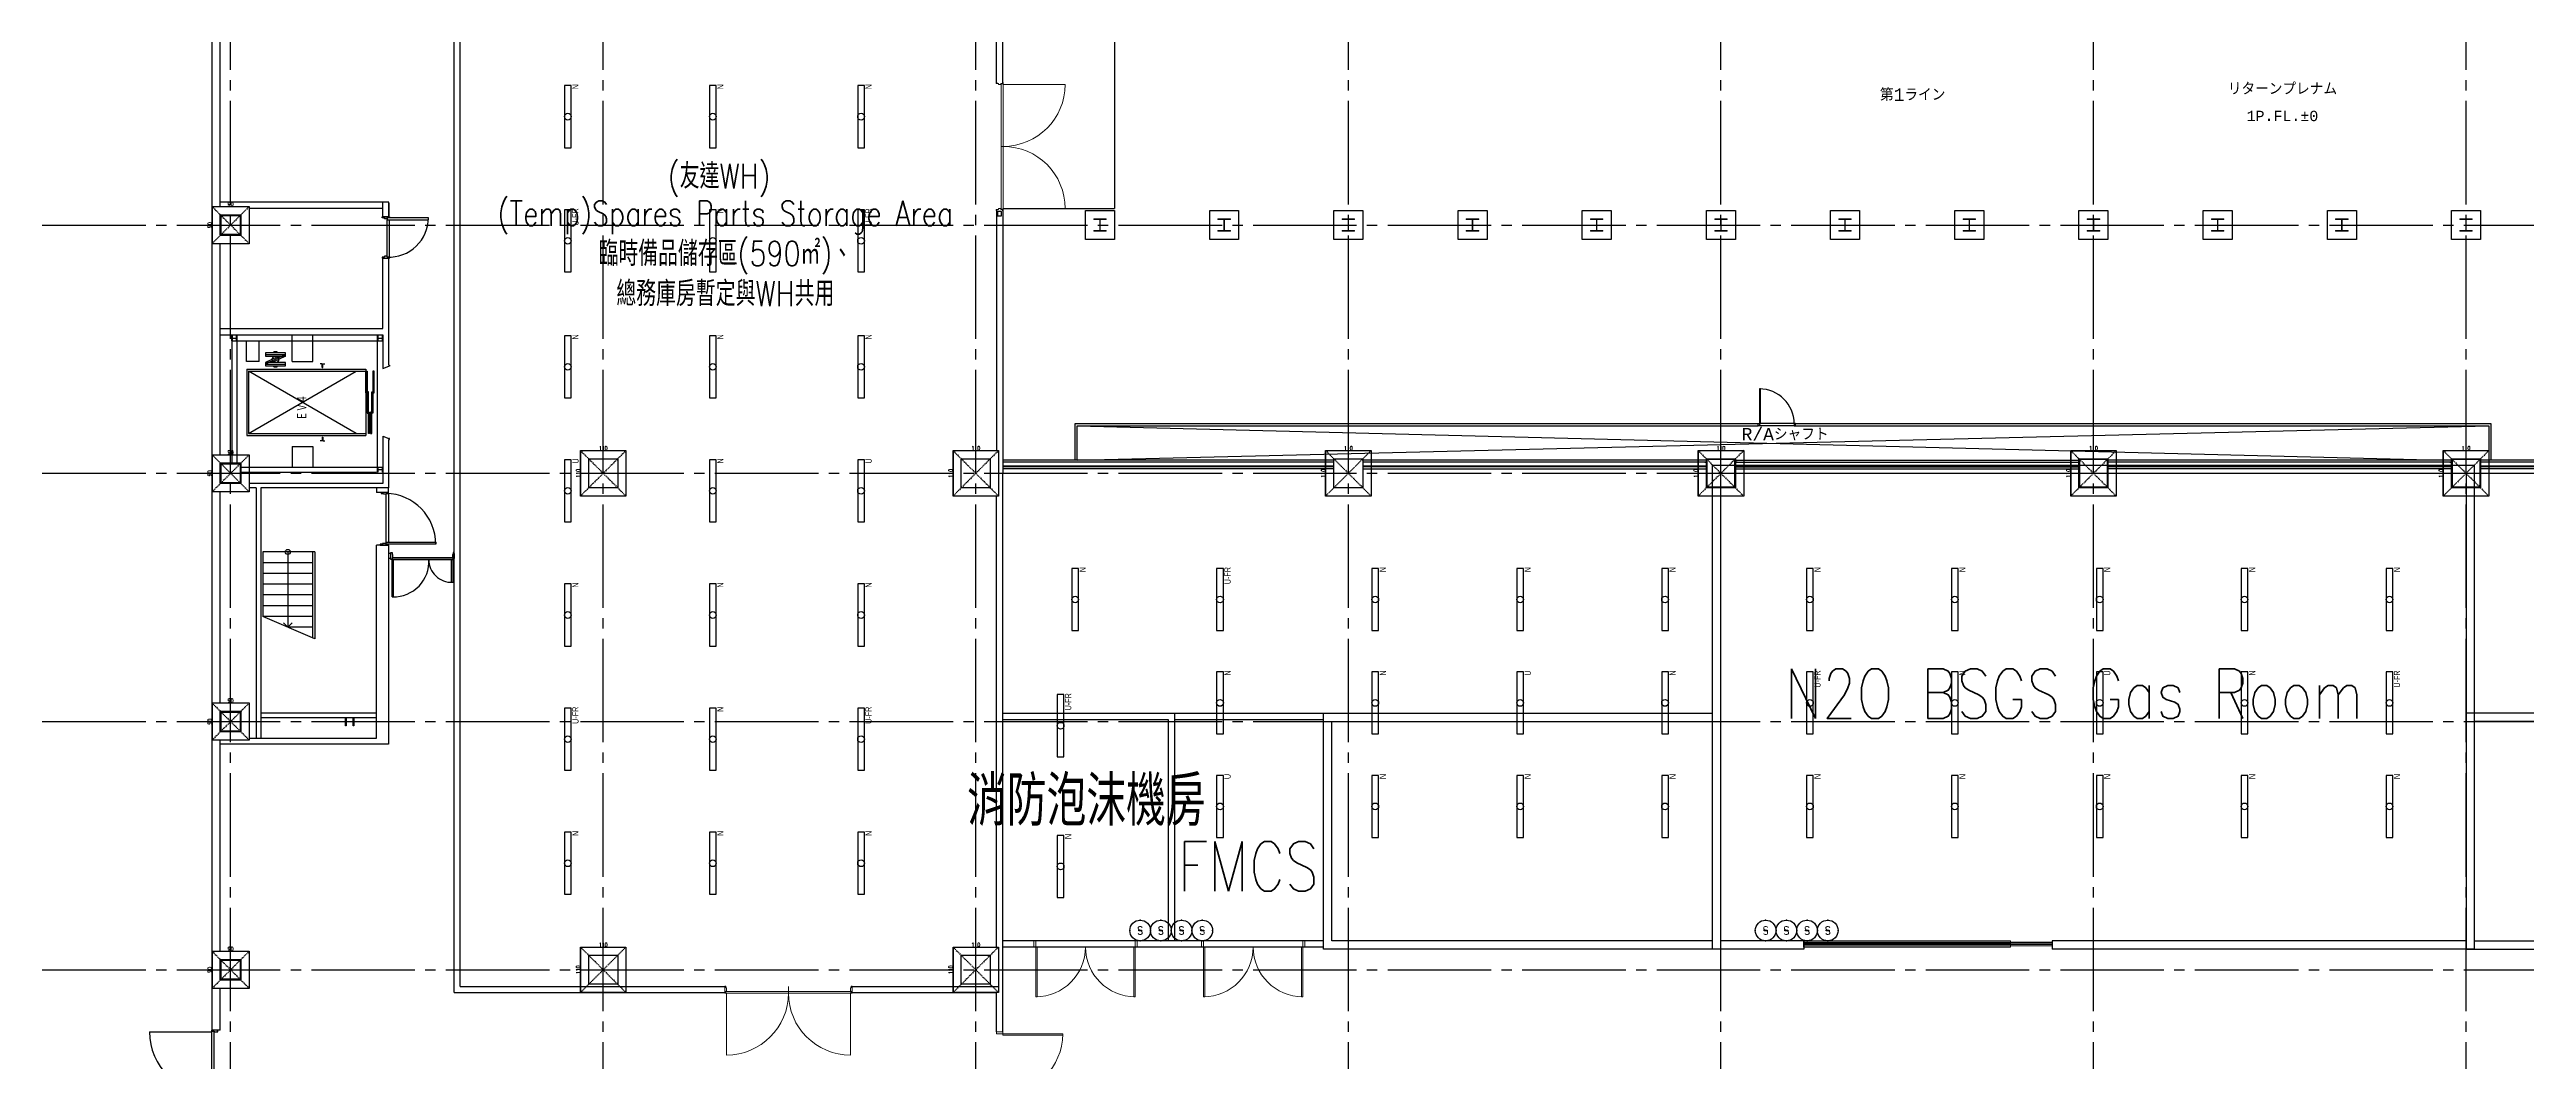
# Model space of a CAD drawing. Header units: millimetres. Extents: x -25195 to 195597, y 6477 to 112111.
# Drawn here: x -378 to 5606, y 13728 to 16174 of the extents above; entities that cross this region are included whole.
import ezdxf
from ezdxf.enums import TextEntityAlignment as Align

# ---------------------------------------------------------------- set-up
doc = ezdxf.new("R2010")
doc.units = ezdxf.units.MM
doc.header["$LTSCALE"] = 100
for name, pattern in [('X-N-FAB-L10$0$CENTERK5', [6.916, 6.667, -0.083, 0.083, -0.083]), ('X-N-FAB-L10$0$COL-CEN-LIN', [3.25, 2.5, -0.25, 0.25, -0.25]), ('X-N-FAB-L10$0$HIDDEN', [0.375, 0.25, -0.125])]:
    doc.linetypes.add(name, pattern=pattern)
for name, color, linetype in [('0-XREF', 7, 'Continuous'), ('188K-SM-06-F1-L10-ELEC-LIGHT-Y2257103$0$E-LIGHT(W)-N', 8, 'Continuous'), ('188K-SM-06-F1-L10-ELEC-LIGHT-Y2257103$0$E-LIGHT(W)-U FR', 8, 'Continuous'), ('188K-SM-06-F1-L10-ELEC-LIGHT-Y2257103$0$E-LIGHT(W)-U XLPE', 8, 'Continuous'), ('188K-SM-06-F1-L10-ELEC-LIGHT-Y2257103$0$E-LIGHT-SW', 8, 'Continuous'), ('X-N-FAB-L10$0$08', 8, 'Continuous'), ('X-N-FAB-L10$0$188K新增範圍', 8, 'Continuous'), ('X-N-FAB-L10$0$200K新增範圍', 8, 'Continuous'), ('X-N-FAB-L10$0$A-WALL-IN', 8, 'Continuous'), ('X-N-FAB-L10$0$BEAM', 8, 'Continuous'), ('X-N-FAB-L10$0$BLOCK', 8, 'Continuous'), ('X-N-FAB-L10$0$CCL', 8, 'X-N-FAB-L10$0$COL-CEN-LIN'), ('X-N-FAB-L10$0$COL', 8, 'Continuous'), ('X-N-FAB-L10$0$COL-S', 8, 'Continuous'), ('X-N-FAB-L10$0$COLINE', 8, 'X-N-FAB-L10$0$CENTERK5'), ('X-N-FAB-L10$0$DE-MMTN-F2-Z-000-P-CHEM-L10_0730$0$DOOR', 8, 'Continuous'), ('X-N-FAB-L10$0$DOOR', 8, 'Continuous'), ('X-N-FAB-L10$0$TXT-CODE', 8, 'Continuous'), ('X-N-FAB-L10$0$WALL-P', 8, 'Continuous')]:
    doc.layers.add(name, color=color, linetype=linetype)
doc.layers.add('188K-SM-06-F1-L10-ELEC-LIGHT-Y2257103$0$Defpoints-CAS', color=8, linetype='Continuous', plot=False)
for name, color, linetype, lineweight in [('X-N-FAB-L10$0$5', 8, 'Continuous', 5), ('X-N-FAB-L10$0$ARC', 8, 'Continuous', 0), ('X-N-FAB-L10$0$STEEL1', 8, 'Continuous', 0)]:
    doc.layers.add(name, color=color, linetype=linetype, lineweight=lineweight)
doc.styles.add('188K-SM-06-F1-L10-ELEC-LIGHT-Y2257103$0$F12P8-SM-03-C40-ELEC-LIGHT-L209207$0$Standard', font='txt.shx', dxfattribs={"bigfont": 'chineset.shx'})
doc.styles.add('188K-SM-06-F1-L10-ELEC-LIGHT-Y2257103$0$Standard', font='arial.ttf')
doc.styles.add('X-N-FAB-L10$0$ATS', font='monotxt.shx', dxfattribs={"bigfont": 'BIGFONT.shx'})
doc.styles.add('X-N-FAB-L10$0$CHINA', font='simplex.shx', dxfattribs={"width": 0.75, "bigfont": 'chineset.shx'})
doc.styles.add('X-N-FAB-L10$0$DIM', font='simplex.shx', dxfattribs={"width": 0.67, "bigfont": 'chineset.shx'})
doc.dimstyles.new('X-N-FAB-L10$0$JJP_005_defpoint', dxfattribs={"dimtxt": 20, "dimasz": 0.5, "dimexe": 0.5, "dimexo": 0.5, "dimgap": 0.5, "dimtad": 1, "dimdsep": 46, "dimtxsty": 'X-N-FAB-L10$0$DIM', "dimblk": 'X-N-FAB-L10$0$_None', "dimcen": 10, "dimclrd": 256, "dimclre": 256, "dimclrt": 256, "dimadec": 0, "dimazin": 0, "dimtfac": 1, "dimtix": 1, "dimtmove": 2, "dimatfit": 3, "dimldrblk": 'X-N-FAB-L10$0$_None', "dimfxl": 0.5, "dimtolj": 1, "dimtzin": 0, "dimarcsym": 0})

# ---------------------------------------------------------------- blocks, each defined once
blk = doc.blocks.new('*U82')
at = {"ltscale": 600}
blk.add_lwpolyline([(-75, -8.1), (75, -8.1), (75, 8.1), (-75, 8.1)], close=True, dxfattribs=at)
blk.add_circle((0, 0), 8.1, dxfattribs=at)
at = {"style": '188K-SM-06-F1-L10-ELEC-LIGHT-Y2257103$0$Standard', "width": 0.8}
blk.add_text('U-FR', height=15, rotation=360, dxfattribs=at).set_placement((78.5, -18.1), align=Align.MIDDLE_RIGHT)
blk = doc.blocks.new('*U81')
at = {"ltscale": 600}
blk.add_lwpolyline([(-75, -8.1), (75, -8.1), (75, 8.1), (-75, 8.1)], close=True, dxfattribs=at)
blk.add_circle((0, 0), 8.1, dxfattribs=at)
at = {"style": '188K-SM-06-F1-L10-ELEC-LIGHT-Y2257103$0$Standard', "width": 0.8}
blk.add_text('U', height=15, rotation=360, dxfattribs=at).set_placement((78.5, -18.1), align=Align.MIDDLE_RIGHT)
blk = doc.blocks.new('*U80')
at = {"ltscale": 600}
blk.add_lwpolyline([(75, 8.1), (-75, 8.1), (-75, -8.1), (75, -8.1)], close=True, dxfattribs=at)
blk.add_circle((0, 0), 8.1, dxfattribs=at)
at = {"style": '188K-SM-06-F1-L10-ELEC-LIGHT-Y2257103$0$Standard', "width": 0.8}
blk.add_text('N', height=15, rotation=360, dxfattribs=at).set_placement((78.5, -18.1), align=Align.MIDDLE_RIGHT)
blk = doc.blocks.new('*U74')
blk.add_circle((0, 0), 25)
at = {"layer": '188K-SM-06-F1-L10-ELEC-LIGHT-Y2257103$0$Defpoints-CAS'}
blk.add_lwpolyline([(-3.5, 0.46), (3.5, 0.46), (3.5, -0.46), (-3.5, -0.46)], close=True, dxfattribs=at)
for p in [(-25, 0), (0, 25), (25, 0), (0, -25)]:
    blk.add_point(p, dxfattribs=at)
at = {"style": '188K-SM-06-F1-L10-ELEC-LIGHT-Y2257103$0$F12P8-SM-03-C40-ELEC-LIGHT-L209207$0$Standard', "width": 0.8}
blk.add_text('S', height=20, dxfattribs=at).set_placement((0, 0), align=Align.MIDDLE_CENTER)
blk = doc.blocks.new('188K-SM-06-F1-L10-ELEC-LIGHT-Y2257103')
at = {"layer": '188K-SM-06-F1-L10-ELEC-LIGHT-Y2257103$0$E-LIGHT(W)-N', "rotation": 90}
for p in [(874.7, 16012), (1224.7, 16012), (1582.8, 16012), (1224.7, 15712), (874.7, 15407.5), (1224.7, 15407.5), (1582.8, 15407.5), (1224.7, 15107.5), (2100, 14845), (2825, 14845), (3175, 14845), (3525, 14845), (3875, 14845), (4225, 14845), (4575, 14845), (4925, 14845), (5275, 14845), (874.7, 14807.5), (1224.7, 14807.5), (1582.8, 14807.5), (2450, 14595), (2825, 14595), (3525, 14595), (4225, 14595), (4925, 14595), (1224.7, 14507.5), (2825, 14345), (3175, 14345), (3525, 14345), (3875, 14345), (4225, 14345), (4575, 14345), (4925, 14345), (5275, 14345), (874.7, 14207.5), (1224.7, 14207.5), (1582.8, 14207.5), (2065, 14200)]:
    blk.add_blockref('*U80', p, dxfattribs=at)
at = {"layer": '188K-SM-06-F1-L10-ELEC-LIGHT-Y2257103$0$E-LIGHT(W)-U FR', "rotation": 90}
for p in [(874.7, 15712), (1582.8, 15712), (2450, 14845), (3875, 14595), (5275, 14595), (2065, 14540), (874.7, 14507.5), (1582.8, 14507.5)]:
    blk.add_blockref('*U82', p, dxfattribs=at)
at = {"layer": '188K-SM-06-F1-L10-ELEC-LIGHT-Y2257103$0$E-LIGHT(W)-U XLPE', "rotation": 90}
for p in [(874.7, 15107.5), (1582.8, 15107.5), (3175, 14595), (4575, 14595), (2450, 14345)]:
    blk.add_blockref('*U81', p, dxfattribs=at)
at = {"layer": '188K-SM-06-F1-L10-ELEC-LIGHT-Y2257103$0$E-LIGHT-SW'}
for p in [(2257.1, 14045), (2307.1, 14045), (2357.1, 14045), (2407.1, 14045), (3768.1, 14045), (3818.1, 14045), (3868.1, 14045), (3918.1, 14045)]:
    blk.add_blockref('*U74', p, dxfattribs=at)
blk = doc.blocks.new('X-N-FAB-L10$0$萬用門(22改)-REVISED[26]_1')
at = {"layer": 'X-N-FAB-L10$0$DOOR', "color": 4, "lineweight": 0}
for p, q in [((1368.5, 6015), (1368.5, 6020)), ((1368.5, 6020), (1383.5, 6020)), ((1383.5, 6015), (1368.5, 6015)), ((1383.5, 6020), (1383.5, 6015)), ((1383.5, 6015), (1528.5, 6015)), ((1383.5, 6012), (1383.5, 6015)), ((1528.5, 6012), (1383.5, 6012)), ((1528.5, 6015), (1528.5, 6012)), ((1368.5, 5720), (1368.5, 5725)), ((1368.5, 5725), (1383.5, 5725)), ((1383.5, 5720), (1368.5, 5720)), ((1383.5, 5728), (1528.5, 5728)), ((1383.5, 5725), (1383.5, 5728)), ((1528.5, 5725), (1383.5, 5725)), ((1383.5, 5725), (1383.5, 5720)), ((1528.5, 5728), (1528.5, 5725))]:
    blk.add_line(p, q, dxfattribs=at)
for centre, start, end in [((1383.5, 6015), 270, 0), ((1383.5, 5725), 0, 90)]:
    blk.add_arc(centre, 145, start, end, dxfattribs=at)
blk = doc.blocks.new('*D156')
at = {"layer": 'DefPoints', "lineweight": -2, "transparency": 16777216}
blk.add_line((0, 0), (90, 0), dxfattribs=at)
at = {"layer": 'DefPoints', "color": 0, "transparency": 16777216}
for p in [(0, 0), (90, 0), (90, 0)]:
    blk.add_point(p, dxfattribs=at)
at = {"layer": 'DefPoints', "transparency": 16777216, "insert": (45, 5.5), "char_height": 10, "attachment_point": 5, "style": 'X-N-FAB-L10$0$DIM'}
blk.add_mtext('\\A1;90', dxfattribs=at)
blk = doc.blocks.new('X-N-FAB-L10$0$_None')
blk = doc.blocks.new('*D157')
at = {"layer": 'DefPoints', "lineweight": -2, "transparency": 16777216}
blk.add_line((0, 0), (0, -90), dxfattribs=at)
at = {"layer": 'DefPoints', "color": 0, "transparency": 16777216}
for p in [(0, 0), (0, -90), (0, -90)]:
    blk.add_point(p, dxfattribs=at)
at = {"layer": 'DefPoints', "transparency": 16777216, "insert": (-5.5, -45), "char_height": 10, "attachment_point": 5, "rotation": 90, "style": 'X-N-FAB-L10$0$DIM'}
blk.add_mtext('\\A1;90', dxfattribs=at)
blk = doc.blocks.new('X-N-FAB-L10$0$A$C08dda4ec')
at = {"layer": 'X-N-FAB-L10$0$COL'}
blk.add_lwpolyline([(0, 70), (70, 70), (70, 0), (0, 0)], close=True, dxfattribs=at)
at = {"layer": 'X-N-FAB-L10$0$STEEL1'}
blk.add_lwpolyline([(20, 50), (50, 50), (50, 48.5), (35.5, 48.5), (35.5, 21.5), (50, 21.5), (50, 20), (20, 20), (20, 21.5), (34.5, 21.5), (34.5, 48.5), (20, 48.5)], close=True, dxfattribs=at)
blk = doc.blocks.new('*D153')
at = {"layer": 'DefPoints', "lineweight": -2, "transparency": 16777216}
blk.add_line((0, 0), (110, 0), dxfattribs=at)
at = {"layer": 'DefPoints', "color": 0, "transparency": 16777216}
for p in [(0, 0), (110, 0), (110, 0)]:
    blk.add_point(p, dxfattribs=at)
at = {"layer": 'DefPoints', "transparency": 16777216, "insert": (55, 5.5), "char_height": 10, "attachment_point": 5, "style": 'X-N-FAB-L10$0$DIM'}
blk.add_mtext('\\A1;110', dxfattribs=at)
blk = doc.blocks.new('*D154')
at = {"layer": 'DefPoints', "lineweight": -2, "transparency": 16777216}
blk.add_line((0, 0), (0, -110), dxfattribs=at)
at = {"layer": 'DefPoints', "color": 0, "transparency": 16777216}
for p in [(0, 0), (0, -110), (0, -110)]:
    blk.add_point(p, dxfattribs=at)
at = {"layer": 'DefPoints', "transparency": 16777216, "insert": (-5.5, -55), "char_height": 10, "attachment_point": 5, "rotation": 90, "style": 'X-N-FAB-L10$0$DIM'}
blk.add_mtext('\\A1;110', dxfattribs=at)
blk = doc.blocks.new('X-N-FAB-L10$0$A$C4DFC7D4D')
at = {"layer": 'X-N-FAB-L10$0$STEEL1'}
blk.add_lwpolyline([(0, 0), (0, 150), (11, 150), (11, 79), (139, 79), (139, 150), (150, 150), (150, 0), (139, 0), (139, 71), (11, 71), (11, 0)], close=True, dxfattribs=at)
blk = doc.blocks.new('X-N-FAB-L10$0$A$C3B406B17')
at = {"layer": 'X-N-FAB-L10$0$COLINE', "xscale": -0.8333333333333334, "yscale": 0.8333333333333334, "zscale": 0.8333333333333334, "rotation": 180}
blk.add_blockref('X-N-FAB-L10$0$A$C4DFC7D4D', (0, 125), dxfattribs=at)
blk = doc.blocks.new('X-N-FAB-L10$0$A$C5b9bb6f0')
at = {"layer": 'X-N-FAB-L10$0$08'}
for p, q in [((4864.1, 7799), (4864.1, 6954)), ((2684.1, 4968.5), (2684.1, 7614)), ((2704.1, 6959), (2704.1, 7469)), ((3111.6, 6969), (2704.1, 6969)), ((2704.1, 6959), (2774.1, 6959)), ((2774.1, 6959), (2774.1, 6869)), ((3096.6, 6954), (2776.1, 6954)), ((3096.6, 6954), (3096.6, 6969)), ((3096.6, 6934), (3096.6, 6954)), ((3096.6, 6934), (3096.6, 6954)), ((3111.6, 6934), (3111.6, 6969)), ((3111.6, 6934), (3111.6, 6969)), ((3111.6, 6967.3), (3111.6, 6934)), ((3111.6, 6967.3), (3111.6, 6934)), ((3111.6, 6964), (3111.6, 6934)), ((3111.6, 6964), (3111.6, 6934)), ((4594.1, 6954), (4864.1, 6954)), ((3111.6, 6934), (3096.6, 6934)), ((3111.6, 6934), (3096.6, 6934)), ((3107.1, 6839), (3107.1, 6926.5)), ((3113.1, 6836.5), (3113.1, 6926.5)), ((2774.1, 6869), (2704.1, 6869)), ((2704.1, 6359), (2704.1, 6869)), ((3096.6, 6834), (3111.6, 6834)), ((3096.6, 6834), (3111.6, 6834)), ((3096.6, 6664), (3096.6, 6834)), ((3111.6, 6575.5), (3111.6, 6834)), ((2704.1, 6664), (3096.6, 6664)), ((2704.1, 6664), (3096.6, 6664)), ((2704.1, 6649), (3096.6, 6649)), ((2704.1, 6649), (3096.6, 6649)), ((2877.6, 6634, 20), (2877.6, 6649, 20)), ((2927.6, 6634), (2927.6, 6649, 20)), ((3096.6, 6649), (3096.6, 6567.1)), ((2731.6, 6634), (2731.6, 6339)), ((2731.6, 6634), (3096.6, 6634)), ((2731.6, 6626.5), (2731.6, 6339)), ((2744.1, 6634), (2744.1, 6339)), ((2767.6, 6584.1, 20), (2767.6, 6634, 20)), ((2797.6, 6584.1, 20), (2767.6, 6584.1, 20)), ((2797.6, 6584.1, 20), (2797.6, 6634, 20)), ((2813.6, 6601.5, 20), (2861.6, 6601.5, 20)), ((2861.6, 6601.5, 20), (2813.6, 6577.5, 20)), ((2842.4, 6595.9, 20), (2813.6, 6581.5, 20)), ((2861.6, 6597.5, 20), (2832.8, 6583.1, 20)), ((2833.6, 6605.5, 20), (2833.6, 6607.5, 20)), ((2841.6, 6605.5, 20), (2841.6, 6607.5, 20)), ((2877.6, 6584.1, 20), (2877.6, 6634, 20)), ((2877.6, 6584.1), (2927.6, 6584.1)), ((2927.6, 6584.1, 20), (2927.6, 6634)), ((3084.1, 6319), (3084.1, 6634)), ((2768.2, 6565.5), (3055.8, 6565.5)), ((2768.2, 6565.5), (2768.2, 6405.5)), ((2772.6, 6560.5), (3032.6, 6560.5)), ((3032.6, 6410.5), (2772.6, 6560.5)), ((2772.6, 6410.5), (3032.6, 6560.5)), ((2772.6, 6560.5), (2772.6, 6410.5)), ((2813.6, 6577.5, 20), (2861.6, 6577.5, 20)), ((2833.6, 6571.5, 20), (2833.6, 6573.5, 20)), ((2841.6, 6571.5, 20), (2841.6, 6573.5, 20)), ((2950.5, 6578.5), (2945.5, 6578.5)), ((2950.5, 6569.5), (2950.5, 6578.5)), ((2950.5, 6569.5), (2951.5, 6569.5)), ((2951.5, 6578.5), (2956.5, 6578.5)), ((2951.5, 6569.5), (2951.5, 6578.5)), ((3032.6, 6560.5), (3055.8, 6560.5)), ((3032.6, 6560.5), (3032.6, 6560.5)), ((3055.8, 6565.5), (3055.8, 6405.5)), ((3096.6, 6567.1), (3111.6, 6572.7)), ((3111.6, 6575.5), (3112.6, 6575.5)), ((3112.6, 6572.7), (3111.6, 6572.7)), ((3112.6, 6575.5), (3112.6, 6572.7)), ((2768.2, 6405.5), (3055.8, 6405.5)), ((2772.6, 6410.5), (3032.6, 6410.5)), ((3032.6, 6410.5), (3032.6, 6410.5)), ((3032.6, 6410.5), (3055.8, 6410.5)), ((3096.6, 6404), (3096.6, 6294)), ((3096.6, 6404), (3111.6, 6398.3)), ((4769.1, 6434), (6419.1, 6434)), ((4769.1, 6346), (4769.1, 6434)), ((4769.1, 6434), (4769.1, 6434)), ((4774.1, 6429), (6419.1, 6429)), ((4774.1, 6346), (8184.1, 6429)), ((4774.1, 6429), (8074.1, 6346)), ((4774.1, 6346), (4774.1, 6429)), ((6509.1, 6434), (8189.1, 6434)), ((6509.1, 6429), (8184.1, 6429)), ((8184.1, 6429), (8184.1, 6346)), ((8189.1, 6434), (8189.1, 6346)), ((2704.1, 6359), (2774.1, 6359)), ((2774.1, 6359), (2774.1, 6269)), ((2877.6, 6378.9), (2877.6, 6329)), ((2877.6, 6378.9, -20), (2927.6, 6378.9, -20)), ((2927.6, 6378.9), (2927.6, 6329)), ((2950.5, 6392.5), (2945.5, 6392.5)), ((2950.5, 6401.5), (2950.5, 6392.5)), ((2950.5, 6401.5), (2951.5, 6401.5)), ((2951.5, 6401.5), (2951.5, 6392.5)), ((2951.5, 6392.5), (2956.5, 6392.5)), ((3096.6, 6400.5), (3096.6, 6289)), ((3112.6, 6398.3), (3111.6, 6398.3)), ((3111.6, 6279), (3111.6, 6395.5)), ((3111.6, 6395.5), (3112.6, 6395.5)), ((3112.6, 6395.5), (3112.6, 6398.3)), ((2754.1, 6329), (3096.6, 6329)), ((2754.1, 6316.5), (3081.6, 6316.5)), ((3096.6, 6289), (2774.1, 6289)), ((3096.6, 6314), (3096.6, 6294)), ((3096.6, 6314), (3096.6, 6294)), ((3111.6, 6279), (3111.6, 6314)), ((3111.6, 6279), (3111.6, 6314)), ((2774.1, 6269), (2704.1, 6269)), ((2704.1, 5759), (2704.1, 6269)), ((2790.9, 6279), (2776.1, 6279)), ((2790.9, 6279), (2790.9, 5674)), ((3111.6, 6279), (2802.1, 6279)), ((2802.1, 6279), (2802.1, 5674)), ((3081.6, 6279), (3081.6, 6268)), ((3110.4, 6268), (3081.6, 6268)), ((3104.4, 6144), (3104.4, 6264)), ((3110.4, 6268), (3110.4, 6279)), ((3110.4, 6265.5), (3110.4, 6147.5)), ((3111.6, 6279.5), (3111.6, 6280.8)), ((3111.6, 6279.5), (3111.6, 6280.8)), ((2807.1, 6124), (2807.1, 5968)), ((2932.1, 6124), (2807.1, 6124)), ((2867.1, 6124), (2867.1, 5942)), ((2927.1, 6124), (2927.1, 5916)), ((2932.1, 6124), (2932.1, 5913.9)), ((3110.4, 6140), (3081.6, 6140)), ((3081.6, 5674), (3081.6, 6140)), ((3110.4, 6140), (3110.4, 5659)), ((3116.4, 6120.3), (3110.4, 6120.3)), ((3116.4, 6107.8), (3110.4, 6107.8)), ((3116.4, 6107.8), (3116.4, 6120.3)), ((3118.9, 6015.5), (3118.9, 6105.5)), ((3264.9, 6105.5), (3120.9, 6105.5)), ((3122.9, 6015.5), (3122.9, 6105.5)), ((3262.9, 6050.6), (3262.9, 6105.5)), ((3266.9, 6050.6), (3266.9, 6105.5)), ((3269.4, 6120.3), (3269.4, 6120.3)), ((3269.4, 6120.3), (3269.4, 6107.8)), ((3269.4, 6107.8), (3269.4, 6107.8)), ((2927.1, 6098), (2807.1, 6098)), ((2927.1, 6072), (2807.1, 6072)), ((2927.1, 6046), (2807.1, 6046)), ((3262.9, 6050.6), (3266.9, 6050.6)), ((2927.1, 6020), (2807.1, 6020)), ((2927.1, 5994), (2807.1, 5994)), ((3118.9, 6015.5), (3122.9, 6015.5)), ((2932.1, 5913.9), (2807.1, 5968)), ((2927.1, 5968), (2807.1, 5968)), ((2867.1, 5942), (2856.5, 5952.6)), ((2867.1, 5942), (2877.7, 5952.6)), ((2927.1, 5942), (2867.1, 5942)), ((2704.1, 5759), (2774.1, 5759)), ((2774.1, 5759), (2774.1, 5669)), ((2802.1, 5735.3), (3081.6, 5735.3)), ((2802.1, 5724), (3081.6, 5724)), ((2774.1, 5669), (2704.1, 5669)), ((2704.1, 5159), (2704.1, 5669)), ((3110.4, 5659), (2704.1, 5659)), ((2776.1, 5674), (3081.6, 5674)), ((2802.1, 5674), (3031.6, 5674)), ((2704.1, 5159), (2774.1, 5159)), ((2774.1, 5159), (2774.1, 5069)), ((2774.1, 5069), (2704.1, 5069)), ((2704.1, 4968.5), (2704.1, 5069)), ((2704.1, 4968.5), (2684.1, 4968.5))]:
    blk.add_line(p, q, dxfattribs=at)
for points in [[(2704.1, 6939), (2754.1, 6939), (2754.1, 6889), (2704.1, 6889)], [(2706.1, 6937), (2752.1, 6937), (2752.1, 6891), (2706.1, 6891)], [(3109.9, 6934), (3113.1, 6934), (3113.1, 6931.5), (3107.1, 6931.5), (3107.1, 6929), (3101.1, 6929), (3101.1, 6931.5), (3095.1, 6931.5), (3095.1, 6934), (3098.3, 6934)], [(3109.9, 6934), (3113.1, 6934), (3113.1, 6931.5), (3107.1, 6931.5), (3107.1, 6929), (3101.1, 6929), (3101.1, 6931.5), (3095.1, 6931.5), (3095.1, 6934), (3098.3, 6934)], [(3207, 6931.5), (3107.1, 6931.5), (3107.1, 6926.5), (3207, 6926.5)], [(3109.9, 6834), (3113.1, 6834), (3113.1, 6836.5), (3107.1, 6836.5), (3107.1, 6839), (3101.1, 6839), (3101.1, 6836.5), (3095.1, 6836.5), (3095.1, 6834), (3098.3, 6834)], [(3109.9, 6834), (3113.1, 6834), (3113.1, 6836.5), (3107.1, 6836.5), (3107.1, 6839), (3101.1, 6839), (3101.1, 6836.5), (3095.1, 6836.5), (3095.1, 6834), (3098.3, 6834)], [(2744.1, 6646.5), (2744.1, 6634), (2743.2, 6634), (2743.2, 6640), (2732.5, 6640), (2732.5, 6634), (2731.6, 6634), (2731.6, 6646.5), (2732.5, 6646.5), (2732.5, 6640.6), (2743.2, 6640.6), (2743.2, 6646.5)], [(3096.6, 6646.5), (3096.6, 6634), (3095.7, 6634), (3095.7, 6640), (3085, 6640), (3085, 6634), (3084.1, 6634), (3084.1, 6646.5), (3085, 6646.5), (3085, 6640.6), (3095.7, 6640.6), (3095.7, 6646.5)], [(3055.8, 6508.8), (3055.8, 6560.5), (3058.8, 6560.5), (3058.8, 6508.8)], [(3075.8, 6508.8), (3075.8, 6560.5), (3072.8, 6560.5), (3072.8, 6508.8)], [(3058.8, 6511.3), (3058.8, 6459.6), (3061.8, 6459.6), (3061.8, 6511.3)], [(3064.8, 6462.1), (3064.8, 6410.4), (3061.8, 6410.4), (3061.8, 6462.1)], [(3066.8, 6462.1), (3066.8, 6410.4), (3069.8, 6410.4), (3069.8, 6462.1)], [(3072.8, 6511.3), (3072.8, 6459.6), (3069.8, 6459.6), (3069.8, 6511.3)], [(6422.1, 6434), (6425.1, 6434), (6425.1, 6518), (6422.1, 6518)], [(6422.1, 6429), (6419.1, 6429), (6419.1, 6434), (6422.1, 6434)], [(6509.1, 6434), (6506.1, 6434), (6506.1, 6429), (6509.1, 6429)], [(2704.1, 6339), (2754.1, 6339), (2754.1, 6289), (2704.1, 6289)], [(2706.1, 6337), (2752.1, 6337), (2752.1, 6291), (2706.1, 6291)], [(3096.6, 6329), (3096.6, 6316.5), (3095.7, 6316.5), (3095.7, 6322.5), (3085, 6322.5), (3085, 6316.5), (3084.1, 6316.5), (3084.1, 6329), (3085, 6329), (3085, 6323.1), (3095.7, 6323.1), (3095.7, 6329)], [(3095.6, 6268), (3092.4, 6268), (3092.4, 6265.5), (3098.4, 6265.5), (3098.4, 6264), (3104.4, 6264), (3104.4, 6265.5), (3110.4, 6265.5), (3110.4, 6268), (3110.4, 6268)], [(3107.2, 6140), (3110.4, 6140), (3110.4, 6142.5), (3104.4, 6142.5), (3104.4, 6144), (3095.9, 6144), (3095.9, 6142.5), (3089.9, 6142.5), (3089.9, 6140), (3093.1, 6140)], [(3224.4, 6142.5), (3104.4, 6142.5), (3104.4, 6147.5), (3224.4, 6147.5)], [(3224.4, 6142.5), (3104.4, 6142.5), (3104.4, 6147.5), (3224.4, 6147.5)], [(3266.9, 6105.5), (3266.9, 6110), (3118.9, 6110), (3118.9, 6105.5)], [(2704.1, 5739), (2754.1, 5739), (2754.1, 5689), (2704.1, 5689)], [(2706.1, 5737), (2752.1, 5737), (2752.1, 5691), (2706.1, 5691)], [(3026.6, 5724), (3026.6, 5704), (3025.2, 5704), (3025.2, 5713.6), (3008.1, 5713.6), (3008.1, 5704), (3006.6, 5704), (3006.6, 5724), (3008.1, 5724), (3008.1, 5714.5), (3025.2, 5714.5), (3025.2, 5724)], [(2704.1, 5139), (2754.1, 5139), (2754.1, 5089), (2704.1, 5089)], [(2706.1, 5137), (2752.1, 5137), (2752.1, 5091), (2706.1, 5091)]]:
    blk.add_lwpolyline(points, close=True, dxfattribs=at)
at = {"layer": 'X-N-FAB-L10$0$08', "elevation": 20}
for points in [[(2813.6, 6597.5), (2861.6, 6597.5), (2861.6, 6605.5), (2813.6, 6605.5)], [(2813.6, 6573.5), (2861.6, 6573.5), (2861.6, 6581.5), (2813.6, 6581.5)]]:
    blk.add_lwpolyline(points, close=True, dxfattribs=at)
for points in [[(2841.6, 6607.5), (2833.6, 6607.5)], [(2833.6, 6571.5), (2841.6, 6571.5)]]:
    blk.add_lwpolyline(points, dxfattribs=at)
at = {"layer": 'X-N-FAB-L10$0$08'}
for points in [[(6506.1, 6429), (6422.1, 6429)], [(6506.1, 6434), (6425.1, 6434)], [(3116.4, 6120.3), (3116.4, 6122.5), (3118.9, 6122.5), (3118.9, 6118), (3120.4, 6118), (3120.4, 6110), (3118.9, 6110), (3118.9, 6105.5), (3116.4, 6105.5), (3116.4, 6107.8)], [(3269.4, 6120.3), (3269.4, 6122.5), (3266.9, 6122.5), (3266.9, 6118), (3265.4, 6118), (3265.4, 6110), (3266.9, 6110), (3266.9, 6105.5), (3269.4, 6105.5), (3269.4, 6107.8)]]:
    blk.add_lwpolyline(points, dxfattribs=at)
for centre, radius in [((2837.6, 6589.5, 20), 8), ((2867.1, 6124), 6)]:
    blk.add_circle(centre, radius, dxfattribs=at)
for centre, radius, start, end in [((3111.3, 6932.3), 95.8, 267.50984, 359.55256), ((6422.1, 6434), 84, 0, 90), ((3101.9, 6143), 122.5, 359.75903, 88.82815), ((3122.9, 6100.7), 85.2, 268.65106, 3.25808), ((3262.7, 6105.3), 54.8, 179.7957, 272.28824)]:
    blk.add_arc(centre, radius, start, end, dxfattribs=at)
at = {"layer": 'X-N-FAB-L10$0$ARC'}
for points in [[(6274.1, 6259), (6384.1, 6259), (6384.1, 6369), (6274.1, 6369)], [(6294.1, 6279), (6294.1, 6349), (6364.1, 6349), (6364.1, 6279)], [(6296.1, 6281), (6296.1, 6347), (6362.1, 6347), (6362.1, 6281)], [(7174.1, 6259), (7284.1, 6259), (7284.1, 6369), (7174.1, 6369)], [(7194.1, 6279), (7194.1, 6349), (7264.1, 6349), (7264.1, 6279)], [(7196.1, 6281), (7196.1, 6347), (7262.1, 6347), (7262.1, 6281)], [(8074.1, 6259), (8184.1, 6259), (8184.1, 6369), (8074.1, 6369)], [(8094.1, 6279), (8094.1, 6349), (8164.1, 6349), (8164.1, 6279)], [(8096.1, 6281), (8096.1, 6347), (8162.1, 6347), (8162.1, 6281)]]:
    blk.add_lwpolyline(points, close=True, dxfattribs=at)
at = {"layer": 'X-N-FAB-L10$0$DOOR', "lineweight": 0}
for p, q in [((4745.1, 7254), (4595.1, 7254)), ((4745.1, 6954), (4595.1, 6954)), ((3922.6, 5073.7), (3922.6, 5058.7)), ((3922.6, 5073.7), (3922.6, 5058.7)), ((3926.6, 5057.7), (3926.6, 4907.7)), ((4076.6, 5073.7), (4076.6, 5043.7)), ((4226.6, 5057.7), (4226.6, 4907.7)), ((4230.6, 5073.7), (4230.6, 5058.7))]:
    blk.add_line(p, q, dxfattribs=at)
at = {"layer": 'X-N-FAB-L10$0$DOOR'}
blk.add_line((2533.1, 4964), (2683.1, 4964), dxfattribs=at)
at = {"layer": 'X-N-FAB-L10$0$DOOR', "lineweight": 0}
for points in [[(4580.6, 7258.5), (4578.1, 7258.5), (4578.1, 7256), (4583.6, 7256), (4583.6, 7254), (4589.6, 7254), (4589.6, 7256), (4595.1, 7256), (4595.1, 7258.5), (4592.6, 7258.5)], [(4580.6, 6949.5), (4578.1, 6949.5), (4578.1, 6952), (4583.6, 6952), (4583.6, 6954), (4589.6, 6954), (4589.6, 6952), (4595.1, 6952), (4595.1, 6949.5), (4592.6, 6949.5)], [(3922.6, 5072.2), (3922.6, 5074.7), (3925.1, 5074.7), (3925.1, 5070.2), (3926.6, 5070.2), (3926.6, 5062.2), (3925.1, 5062.2), (3925.1, 5057.7), (3922.6, 5057.7), (3922.6, 5060.2)], [(4230.6, 5072.2), (4230.6, 5074.7), (4228.1, 5074.7), (4228.1, 5070.2), (4226.6, 5070.2), (4226.6, 5062.2), (4228.1, 5062.2), (4228.1, 5057.7), (4230.6, 5057.7), (4230.6, 5060.2)]]:
    blk.add_lwpolyline(points, dxfattribs=at)
for points in [[(4595.1, 7255.5), (4595.1, 7104), (4590.1, 7104), (4590.1, 7255.5)], [(4595.1, 6952.5), (4595.1, 7104), (4590.1, 7104), (4590.1, 6952.5)], [(3925.6, 5057.7), (4076.6, 5057.7), (4076.6, 5061.7), (3925.6, 5061.7)], [(4227.6, 5057.7), (4076.6, 5057.7), (4076.6, 5061.7), (4227.6, 5061.7)]]:
    blk.add_lwpolyline(points, close=True, dxfattribs=at)
at = {"layer": 'X-N-FAB-L10$0$DOOR'}
blk.add_lwpolyline([(2685.6, 4968.5), (2683.1, 4968.5), (2683.1, 4966), (2689.6, 4966), (2689.6, 4964), (2698.1, 4964), (2698.1, 4966.5), (2695.6, 4966.5)], dxfattribs=at)
blk.add_lwpolyline([(2683.1, 4965.5), (2683.1, 4814), (2689.1, 4814), (2689.1, 4965.5)], close=True, dxfattribs=at)
at = {"layer": 'X-N-FAB-L10$0$DOOR', "lineweight": 0}
for centre, start, end in [((4595.1, 7254), 270, 0), ((4595.1, 6954), 0, 90), ((3926.6, 5057.7), 270, 0), ((4226.6, 5057.7), 180, 270)]:
    blk.add_arc(centre, 150, start, end, dxfattribs=at)
at = {"layer": 'X-N-FAB-L10$0$DOOR'}
blk.add_arc((2683.1, 4964), 150, 180, 270, dxfattribs=at)
at = {"layer": 'X-N-FAB-L10$0$WALL-P'}
for p, q in [((4594.1, 7258.5), (4594.1, 9949)), ((3269.4, 5059), (3269.4, 8066)), ((3283.8, 5073.4), (3283.8, 8051)), ((4579.1, 7258.5), (4579.1, 7459)), ((4579.1, 6949.5), (4579.1, 6369)), ((4594.1, 6949.5), (4594.1, 6314)), ((5394.1, 6346), (4594.1, 6346)), ((6294.1, 6346), (5464.1, 6346)), ((6364.1, 6346), (7194.1, 6346)), ((8094.1, 6346), (7264.1, 6346)), ((8394.1, 6346), (8164.1, 6346)), ((5394.1, 6341), (4594.1, 6341)), ((5394.1, 6331), (4594.1, 6331)), ((5394.1, 6329.8), (4594.1, 6329.8)), ((5394.1, 6324.8), (4594.1, 6324.8)), ((4594.1, 4964), (4594.1, 6314)), ((6294.1, 6341), (5464.1, 6341)), ((6294.1, 6331), (5464.1, 6331)), ((6294.1, 6329.8), (5464.1, 6329.8)), ((5464.1, 6324.8), (6294.1, 6324.8)), ((6364.1, 6341), (7194.1, 6341)), ((6364.1, 6331), (7194.1, 6331)), ((6364.1, 6329.8), (7194.1, 6329.8)), ((6364.1, 6324.8), (7194.1, 6324.8)), ((8094.1, 6341), (7264.1, 6341)), ((8094.1, 6331), (7264.1, 6331)), ((8094.1, 6329.8), (7264.1, 6329.8)), ((8094.1, 6324.8), (7264.1, 6324.8)), ((8394.1, 6341), (8164.1, 6341)), ((8394.1, 6331), (8164.1, 6331)), ((8394.1, 6329.8), (8164.1, 6329.8)), ((8394.1, 6324.8), (8164.1, 6324.8)), ((4579.1, 5169), (4579.1, 6259)), ((3269.4, 5059), (3922.6, 5059)), ((3283.8, 5073.4), (3922.6, 5073.4)), ((4230.6, 5073.4), (4584.1, 5073.4)), ((4230.6, 5059), (4579.1, 5059)), ((4579.1, 4964), (4579.1, 5059))]:
    blk.add_line(p, q, dxfattribs=at)
blk.add_lwpolyline([(4591.6, 6936.5), (4591.6, 6946.5), (4581.6, 6946.5), (4581.6, 6936.5)], close=True, dxfattribs=at)
for points in [[(6290.1, 6340), (6290.1, 6341), (6294.1, 6341), (6294.1, 6331), (6290.1, 6331), (6290.1, 6332)], [(6368.1, 6340), (6368.1, 6341), (6364.1, 6341), (6364.1, 6331), (6368.1, 6331), (6368.1, 6332)], [(7190.1, 6340), (7190.1, 6341), (7194.1, 6341), (7194.1, 6331), (7190.1, 6331), (7190.1, 6332)], [(7268.1, 6340), (7268.1, 6341), (7264.1, 6341), (7264.1, 6331), (7268.1, 6331), (7268.1, 6332)], [(8090.1, 6340), (8090.1, 6341), (8094.1, 6341), (8094.1, 6331), (8090.1, 6331), (8090.1, 6332)], [(8168.1, 6340), (8168.1, 6341), (8164.1, 6341), (8164.1, 6331), (8168.1, 6331), (8168.1, 6332)]]:
    blk.add_lwpolyline(points, dxfattribs=at)
at = {"layer": 'X-N-FAB-L10$0$08', "xscale": -0.1, "yscale": 0.1, "zscale": 0.1}
blk.add_blockref('X-N-FAB-L10$0$A$C3B406B17', (3096.6, 6316.5), dxfattribs=at)
at = {"layer": 'X-N-FAB-L10$0$08', "style": 'X-N-FAB-L10$0$ATS'}
for s, p in [('リターンプレナム', (7685.6, 7243.5)), ('R/Aシャフト', (6484.2, 6408.5))]:
    blk.add_text(s, height=30, dxfattribs=at).set_placement(p, align=Align.MIDDLE_CENTER)
at = {"layer": 'X-N-FAB-L10$0$08', "style": 'X-N-FAB-L10$0$DIM', "width": 0.6}
blk.add_text('ＥＶ４', height=25, rotation=90, dxfattribs=at).set_placement((2914.1, 6442.4))
at = {"layer": 'X-N-FAB-L10$0$ARC', "style": 'X-N-FAB-L10$0$ATS'}
for s, height, p in [('第1ライン', 30, (6792.3, 7229.2)), ('1P.FL.±0', 25, (7685.6, 7177.7))]:
    blk.add_text(s, height=height, dxfattribs=at).set_placement(p, align=Align.MIDDLE_CENTER)
blk = doc.blocks.new('X-N-FAB-L10$0$DE-MMTN-F2-Z-000-P-CHEM-L10_0730$0$萬用門(22改)-REVISED[26]_1')
at = {"layer": 'X-N-FAB-L10$0$DE-MMTN-F2-Z-000-P-CHEM-L10_0730$0$DOOR', "color": 4, "lineweight": 0}
for p, q in [((1368.5, 6015), (1368.5, 6020)), ((1368.5, 6020), (1383.5, 6020)), ((1383.5, 6015), (1368.5, 6015)), ((1383.5, 6020), (1383.5, 6015)), ((1383.5, 6015), (1528.5, 6015)), ((1383.5, 6012), (1383.5, 6015)), ((1528.5, 6012), (1383.5, 6012)), ((1528.5, 6015), (1528.5, 6012)), ((1368.5, 5720), (1368.5, 5725)), ((1368.5, 5725), (1383.5, 5725)), ((1383.5, 5720), (1368.5, 5720)), ((1383.5, 5728), (1528.5, 5728)), ((1383.5, 5725), (1383.5, 5728)), ((1528.5, 5725), (1383.5, 5725)), ((1383.5, 5725), (1383.5, 5720)), ((1528.5, 5728), (1528.5, 5725))]:
    blk.add_line(p, q, dxfattribs=at)
for centre, start, end in [((1383.5, 6015), 270, 0), ((1383.5, 5725), 0, 90)]:
    blk.add_arc(centre, 145, start, end, dxfattribs=at)
blk = doc.blocks.new('X-N-FAB-L10$0$A$Cf42b12f3')
at = {"layer": 'X-N-FAB-L10$0$DOOR', "lineweight": 0}
for p, q in [((0, 120), (0, 135)), ((0, 135), (5, 135)), ((5, 120), (0, 120)), ((5, 135), (5, 120)), ((5, 0), (5, 120)), ((5, 120), (8, 120)), ((8, 120), (8, 0)), ((242, 120), (242, 0)), ((245, 120), (242, 120)), ((250, 135), (245, 135)), ((245, 135), (245, 120)), ((245, 0), (245, 120)), ((245, 120), (250, 120)), ((250, 120), (250, 135)), ((8, 0), (5, 0)), ((242, 0), (245, 0))]:
    blk.add_line(p, q, dxfattribs=at)
for centre, start, end in [((5, 120), 270, 0), ((245, 120), 180, 270)]:
    blk.add_arc(centre, 120, start, end, dxfattribs=at)
blk = doc.blocks.new('X-N-FAB-L10$0$A$C59bd90fa')
at = {"layer": 'X-N-FAB-L10$0$5'}
for p, q in [((800, 2467), (200, 2467)), ((800, 2464), (200, 2464)), ((800, 2461), (200, 2461)), ((800, 2458), (200, 2458))]:
    blk.add_line(p, q, dxfattribs=at)
at = {"layer": 'X-N-FAB-L10$0$WALL-P'}
for p, q in [((200, 2470), (200, 2450)), ((800, 2470), (800, 2450))]:
    blk.add_line(p, q, dxfattribs=at)
for points in [[(200, 2450), (-20, 2450), (-20, 3620), (1820, 3620), (1820, 2450), (800, 2450)], [(200, 2470), (0, 2470), (0, 3600), (1800, 3600), (1800, 2470), (800, 2470)]]:
    blk.add_lwpolyline(points, dxfattribs=at)
blk = doc.blocks.new('X-N-FAB-L10$0$A$C969652c4')
at = {"layer": 'X-N-FAB-L10$0$A-WALL-IN'}
for points in [[(1735, 2625), (795, 2625), (795, 3195), (1735, 3195)], [(1735, 2645), (815, 2645), (815, 3175), (1735, 3175)]]:
    blk.add_lwpolyline(points, dxfattribs=at)
for points in [[(3555, 2625), (5355, 2625), (5355, 3195), (3555, 3195)], [(3575, 2645), (5335, 2645), (5335, 3175), (3575, 3175)]]:
    blk.add_lwpolyline(points, close=True, dxfattribs=at)
at = {"layer": 'X-N-FAB-L10$0$DOOR', "lineweight": 0}
for p, q in [((2454.2, 2641.5), (1954.2, 2641.5)), ((2454.2, 2640), (1954.2, 2640)), ((2454.2, 2638.2), (1954.2, 2638.2)), ((2454.2, 2636.8), (1954.2, 2636.8)), ((2454.2, 2632.8), (1954.2, 2632.8))]:
    blk.add_line(p, q, dxfattribs=at)
blk.add_lwpolyline([(1954.2, 2645), (2454.2, 2645), (2454.2, 2630), (1954.2, 2630)], close=True, dxfattribs=at)
at = {"layer": 'X-N-FAB-L10$0$08', "color": 4, "lineweight": 0}
for name, xscale, rotation in [('X-N-FAB-L10$0$萬用門(22改)-REVISED[26]_1', -1, 180), ('X-N-FAB-L10$0$DE-MMTN-F2-Z-000-P-CHEM-L10_0730$0$萬用門(22改)-REVISED[26]_1', -0.9999999999999942, 180.0000050089563)]:
    blk.add_blockref(name, (-1363.5, 8145), dxfattribs=dict(at, xscale=xscale, rotation=rotation))
at = {"layer": 'X-N-FAB-L10$0$200K新增範圍'}
for name, p in [('X-N-FAB-L10$0$A$C59bd90fa', (1755, 175)), ('X-N-FAB-L10$0$A$Cf42b12f3', (95, 2510)), ('X-N-FAB-L10$0$A$Cf42b12f3', (500, 2510))]:
    blk.add_blockref(name, p, dxfattribs=at)
blk = doc.blocks.new('*U155')
at = {"layer": 'DefPoints', "linetype": 'X-N-FAB-L10$0$HIDDEN', "ltscale": 0.1}
for p, q in [((90, 0), (0, -90)), ((0, 0), (90, -90))]:
    blk.add_line(p, q, dxfattribs=at)
at = {"layer": 'X-N-FAB-L10$0$COL', "ltscale": 0.1}
blk.add_lwpolyline([(0, 0), (90, 0), (90, -90), (0, -90)], close=True, dxfattribs=at)
at = {"layer": 'DefPoints'}
dim = blk.add_linear_dim(base=(0, -90), p1=(0, 0), p2=(0, -90), angle=90, dimstyle='X-N-FAB-L10$0$JJP_005_defpoint', override={"dimtxt": 10}, dxfattribs=at)
dim.commit()
dim.dimension.update_dxf_attribs({"geometry": '*D157', "text_midpoint": (-5.5, -45)})
dim = blk.add_linear_dim(base=(90, 0), p1=(0, 0), p2=(90, 0), dimstyle='X-N-FAB-L10$0$JJP_005_defpoint', override={"dimtxt": 10}, dxfattribs=at)
dim.commit()
dim.dimension.update_dxf_attribs({"geometry": '*D156', "text_midpoint": (45, 5.5)})
blk = doc.blocks.new('*U152')
at = {"layer": 'DefPoints', "linetype": 'X-N-FAB-L10$0$HIDDEN', "ltscale": 0.1}
for p, q in [((110, 0), (0, -110)), ((0, 0), (110, -110))]:
    blk.add_line(p, q, dxfattribs=at)
at = {"layer": 'X-N-FAB-L10$0$COL', "ltscale": 0.1}
blk.add_lwpolyline([(0, 0), (110, 0), (110, -110), (0, -110)], close=True, dxfattribs=at)
at = {"layer": 'DefPoints'}
dim = blk.add_linear_dim(base=(0, -110), p1=(0, 0), p2=(0, -110), angle=90, dimstyle='X-N-FAB-L10$0$JJP_005_defpoint', override={"dimtxt": 10}, dxfattribs=at)
dim.commit()
dim.dimension.update_dxf_attribs({"geometry": '*D154', "text_midpoint": (-5.5, -55)})
dim = blk.add_linear_dim(base=(110, 0), p1=(0, 0), p2=(110, 0), dimstyle='X-N-FAB-L10$0$JJP_005_defpoint', override={"dimtxt": 10}, dxfattribs=at)
dim.commit()
dim.dimension.update_dxf_attribs({"geometry": '*D153', "text_midpoint": (55, 5.5)})
blk = doc.blocks.new('X-N-FAB-L10$0$A$C467ba2ca')
at = {"layer": 'X-N-FAB-L10$0$CCL'}
for p, q in [((-26950, 0), (-26950, 9160)), ((-26050, 0), (-26050, 9160)), ((-25150, 0), (-25150, 9160)), ((-24250, 0), (-24250, 9160)), ((-23350, 0), (-23350, 9160)), ((-22450, 0), (-22450, 9160)), ((-21550, 0), (-21550, 9160)), ((-27730, 5150), (360, 5150)), ((-27730, 4550), (360, 4550)), ((-27730, 3950), (360, 3950)), ((-27730, 3350), (360, 3350))]:
    blk.add_line(p, q, dxfattribs=at)
at = {"layer": 'X-N-FAB-L10$0$COL-S'}
for points in [[(-26975, 5175), (-26925, 5175), (-26925, 5125), (-26975, 5125)], [(-26975, 4575), (-26925, 4575), (-26925, 4525), (-26975, 4525)], [(-26085, 4585), (-26015, 4585), (-26015, 4515), (-26085, 4515)], [(-25185, 4585), (-25115, 4585), (-25115, 4515), (-25185, 4515)], [(-24285, 4585), (-24215, 4585), (-24215, 4515), (-24285, 4515)], [(-23385, 4585), (-23315, 4585), (-23315, 4515), (-23385, 4515)], [(-22485, 4585), (-22415, 4585), (-22415, 4515), (-22485, 4515)], [(-21585, 4585), (-21515, 4585), (-21515, 4515), (-21585, 4515)], [(-26975, 3975), (-26925, 3975), (-26925, 3925), (-26975, 3925)], [(-26975, 3375), (-26925, 3375), (-26925, 3325), (-26975, 3325)], [(-26085, 3385), (-26015, 3385), (-26015, 3315), (-26085, 3315)], [(-25185, 3385), (-25115, 3385), (-25115, 3315), (-25185, 3315)]]:
    blk.add_lwpolyline(points, close=True, dxfattribs=at)
at = {"layer": 'X-N-FAB-L10$0$BEAM'}
for name, p in [('*U155', (-26995, 5195)), ('*U152', (-26105, 4605)), ('*U152', (-25205, 4605)), ('*U152', (-24305, 4605)), ('*U152', (-23405, 4605)), ('*U152', (-22505, 4605)), ('*U152', (-21605, 4605)), ('*U155', (-26995, 4595)), ('*U155', (-26995, 3995)), ('*U152', (-26105, 3405)), ('*U152', (-25205, 3405)), ('*U155', (-26995, 3395))]:
    blk.add_blockref(name, p, dxfattribs=at)
at = {"layer": 'X-N-FAB-L10$0$COL'}
for p in [(-24885, 5115), (-24585, 5115), (-24285, 5115), (-23985, 5115), (-23685, 5115), (-23385, 5115), (-23085, 5115), (-22785, 5115), (-22485, 5115), (-22185, 5115), (-21885, 5115), (-21585, 5115)]:
    blk.add_blockref('X-N-FAB-L10$0$A$C08dda4ec', p, dxfattribs=at)
blk = doc.blocks.new('X-N-FAB-L10')
at = {"layer": 'X-N-FAB-L10$0$188K新增範圍'}
for points in [[(2340, 14570), (2700, 14570)], [(2340, 14555), (2700, 14555)], [(2700, 14020), (1925, 14020)], [(2700, 14005), (1925, 14005)]]:
    blk.add_lwpolyline(points, dxfattribs=at)
at = {"layer": 'X-N-FAB-L10$0$A-WALL-IN'}
for points in [[(1925, 14570), (2340, 14570), (2340, 14020)], [(1925, 14555), (2325, 14555), (2325, 14020)]]:
    blk.add_lwpolyline(points, dxfattribs=at)
at = {"layer": 'X-N-FAB-L10$0$COL-S'}
for points in [[(35, 15775), (85, 15775), (85, 15725), (35, 15725)], [(35, 15175), (85, 15175), (85, 15125), (35, 15125)], [(925, 15185), (995, 15185), (995, 15115), (925, 15115)], [(1825, 15185), (1895, 15185), (1895, 15115), (1825, 15115)], [(2725, 15185), (2795, 15185), (2795, 15115), (2725, 15115)], [(3625, 15185), (3695, 15185), (3695, 15115), (3625, 15115)], [(4525, 15185), (4595, 15185), (4595, 15115), (4525, 15115)], [(5425, 15185), (5495, 15185), (5495, 15115), (5425, 15115)], [(35, 14575), (85, 14575), (85, 14525), (35, 14525)], [(35, 13975), (85, 13975), (85, 13925), (35, 13925)], [(925, 13985), (995, 13985), (995, 13915), (925, 13915)]]:
    blk.add_lwpolyline(points, close=True, dxfattribs=at)
for name, p in [('X-N-FAB-L10$0$A$C5b9bb6f0', (-2669.1, 8836)), ('X-N-FAB-L10$0$A$C969652c4', (1905, 11375))]:
    blk.add_blockref(name, p)
at = {"layer": 'X-N-FAB-L10$0$BEAM'}
for name, p in [('*U155', (15, 15795)), ('*U155', (15, 15195)), ('*U152', (905, 15205)), ('*U152', (1805, 15205)), ('*U152', (2705, 15205)), ('*U152', (3605, 15205)), ('*U152', (4505, 15205)), ('*U152', (5405, 15205)), ('*U155', (15, 14595)), ('*U155', (15, 13995)), ('*U152', (905, 14005))]:
    blk.add_blockref(name, p, dxfattribs=at)
at = {"layer": 'X-N-FAB-L10$0$BLOCK'}
blk.add_blockref('X-N-FAB-L10$0$A$C467ba2ca', (27010, 10600), dxfattribs=at)
at = {"layer": 'X-N-FAB-L10$0$COL'}
for p in [(2125, 15715), (2425, 15715), (2725, 15715), (3025, 15715), (3325, 15715), (3625, 15715), (3925, 15715), (4225, 15715), (4525, 15715), (4825, 15715), (5125, 15715), (5425, 15715)]:
    blk.add_blockref('X-N-FAB-L10$0$A$C08dda4ec', p, dxfattribs=at)
at = {"layer": 'X-N-FAB-L10$0$DOOR', "lineweight": 0, "xscale": -1, "rotation": 180}
blk.add_blockref('X-N-FAB-L10$0$萬用門(22改)-REVISED[26]_1', (541.5, 19520), dxfattribs=at)
at = {"layer": 'X-N-FAB-L10$0$TXT-CODE', "style": 'X-N-FAB-L10$0$CHINA', "width": 0.8}
for s, height, p in [('(友達WH)', 60, (1240.1, 15868.2)), ('(Temp)Spares Parts Storage Area', 60, (1255.1, 15778.2)), ('臨時備品儲存區(590㎡)、', 60, (1255.1, 15681.2)), ('總務庫房暫定與WH共用', 60, (1255.1, 15584.2)), ('N2O BSGS Gas Room', 120, (4513.6, 14617.2)), ('消防泡沫機房', 120, (2127.1, 14358.2)), ('FMCS', 120, (2518.1, 14199.9))]:
    blk.add_text(s, height=height, dxfattribs=at).set_placement(p, align=Align.MIDDLE_CENTER)

msp = doc.modelspace()

# ---------------------------------------------------------------- block references
at = {"layer": '0-XREF'}
for name in ['X-N-FAB-L10', '188K-SM-06-F1-L10-ELEC-LIGHT-Y2257103']:
    msp.add_blockref(name, (0, 0), dxfattribs=at)

doc.saveas('drawing.dxf')
